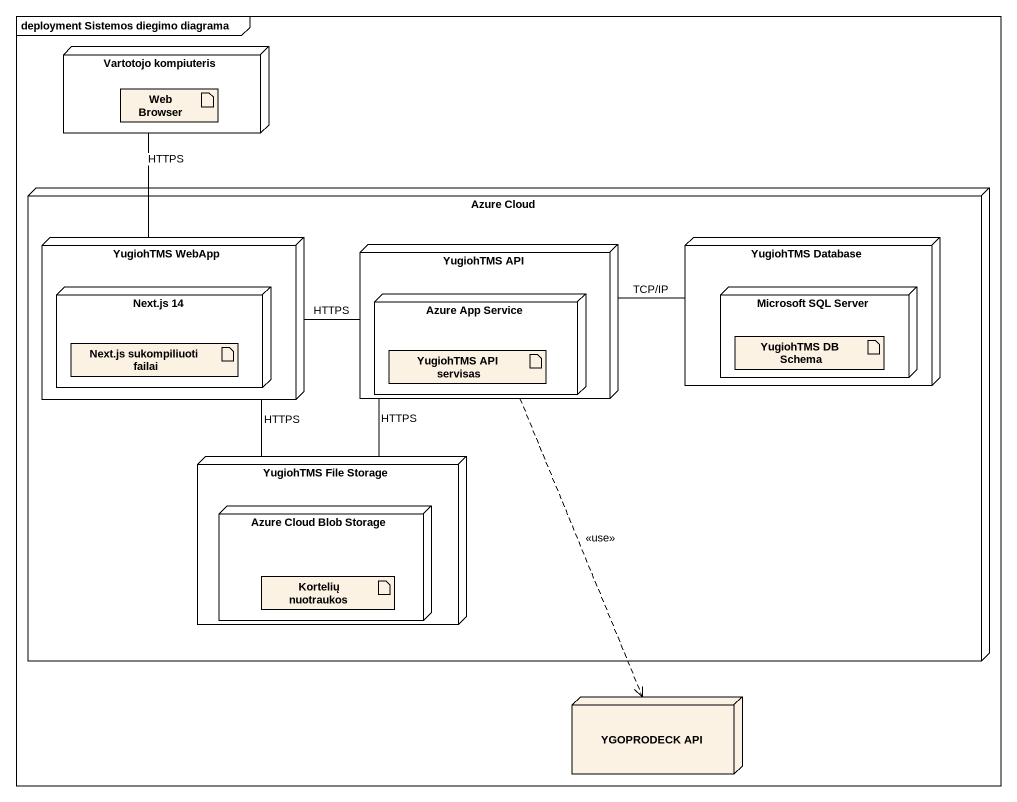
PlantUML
@startuml
mainframe deployment Sistemos diegimo diagrama
node "Vartotojo kompiuteris" as Vartotojo_kompiuteris {
  artifact "Web Browser" as Web_Browser
}
node "Azure Cloud" as Azure_Cloud {
  node "YugiohTMS WebApp" as YugiohTMS_WebApp {
    node "Next.js 14" as Next_js_14 {
      artifact "Next.js sukompiliuoti failai" as Next_js_sukompiliuoti_failai
    }
  }
  node "YugiohTMS API" as YugiohTMS_API {
    node "Azure App Service" as Azure_App_Service {
      artifact "YugiohTMS API servisas" as YugiohTMS_API_servisas
    }
  }
  node "YugiohTMS Database" as YugiohTMS_Database {
    node "Microsoft SQL Server" as Microsoft_SQL_Server {
      artifact "YugiohTMS DB Schema" as YugiohTMS_DB_Schema
    }
  }
  node "YugiohTMS File Storage" as YugiohTMS_File_Storage {
    node "Azure Cloud Blob Storage" as Azure_Cloud_Blob_Storage {
      artifact "Kortelių nuotraukos" as Kortelių_nuotraukos
    }
  }
}
node "YGOPRODECK API" as YGOPRODECK_API
Vartotojo_kompiuteris -- YugiohTMS_WebApp : HTTPS
YugiohTMS_WebApp -right- YugiohTMS_API : HTTPS
YugiohTMS_WebApp -- YugiohTMS_File_Storage : HTTPS
YugiohTMS_API -right- YugiohTMS_Database : TCP/IP
YugiohTMS_API -- YugiohTMS_File_Storage : HTTPS
YugiohTMS_API ..> YGOPRODECK_API : <<use>>
@enduml
